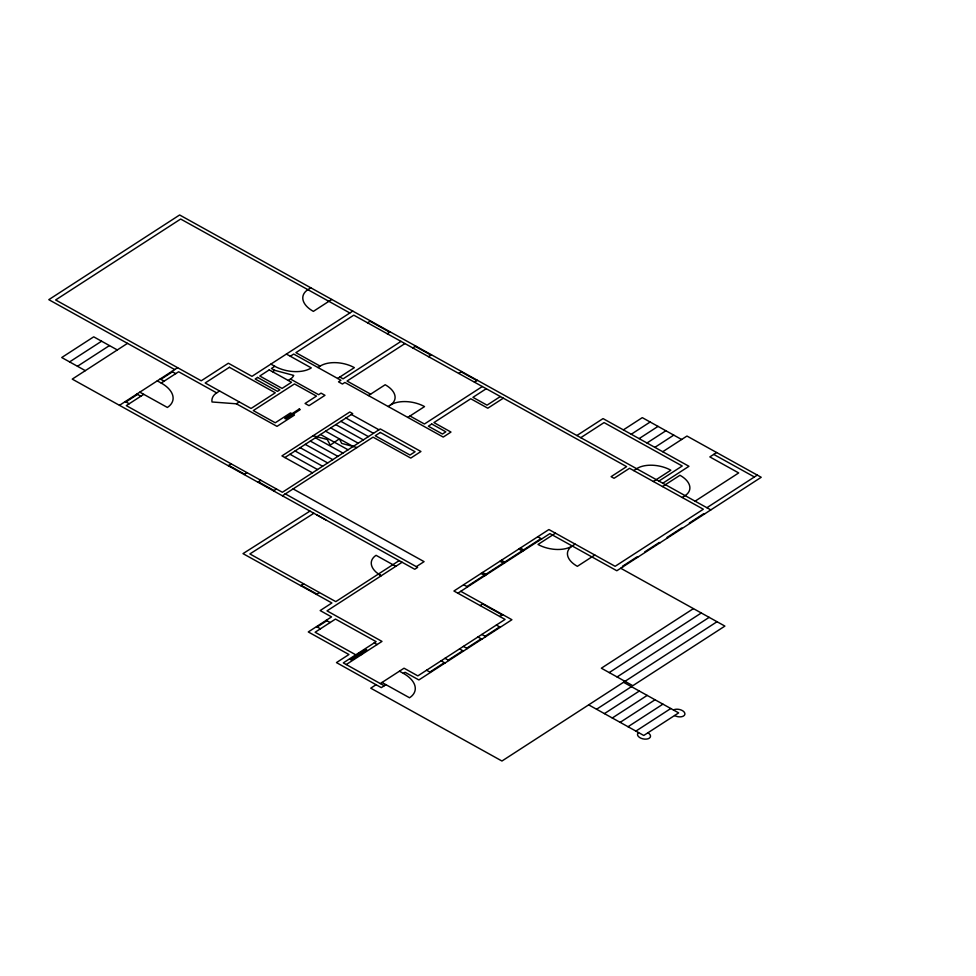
<?xml version="1.0" encoding="UTF-8"?>
<svg xmlns="http://www.w3.org/2000/svg" width="976" height="976" viewBox="0 0 976 976"><rect width="100%" height="100%" fill="white"/><g stroke="black" fill="none" stroke-linecap="round" stroke-linejoin="round"><path stroke-width="1.46" d="M638.56 732.573L637.938 733.147A6.6 3.709 10.9 0 0 641.098 738.283A6.6 3.709 10.9 0 0 649.577 737.99A6.6 3.709 10.9 0 0 647.881 732.793M69.601 361.901L101.577 341.21M77.47 366.281L109.446 345.577M127.49 343.357L72.248 379.115L414.739 569.264L417.643 567.385L285.016 493.734M119.475 405.333L177.62 367.684M125.941 401.929L137.567 394.402M160.833 379.347L172.459 371.819M143.753 394.341L126.307 405.626L282.393 492.282L380.274 428.928L420.937 451.498L410.762 458.086L373.052 437.15L282.442 495.808M157.27 380.86L161.199 383.043L178.645 371.758L216.684 392.877L219.588 390.986M310.795 287.798L307.891 289.677A26.413 14.811 10.9 0 0 313.369 311.368L331.779 299.449M352.763 311.1L251.979 376.346L228.36 363.231L201.227 380.799L55.644 299.961L180.67 219.039L349.859 312.979M286.383 354.068L311.295 367.903A26.413 14.811 10.9 0 1 274.805 366.293L271.413 368.489L274.695 370.307L293.727 375.406A19.813 11.114 10.9 0 1 290.433 379.042L288.249 380.457M290.311 356.252L293.703 354.056L340.917 380.274L338.501 381.848L342.43 384.032L344.857 382.458L443.226 437.077L450.973 432.051L433.93 422.584L470.761 398.757L487.805 408.212L503.311 398.184M272.511 371.722L274.695 370.307M216.684 392.877A24.766 13.884 10.9 0 0 212.012 401.978L236.363 403.796L239.266 401.917M367.562 322.812L370.477 320.933M317.969 367.525L320.152 366.122A24.766 13.884 10.9 0 1 354.361 367.635L337.647 378.456M387.24 333.731L390.144 331.852M401.014 341.38L343.101 378.859L339.819 377.041M404.942 343.564L347.041 381.043L370.648 394.158M228.335 465.772L231.239 463.881M412.811 347.932L415.727 346.053M244.073 474.507L246.977 472.628M368.464 395.561L385.178 384.751A24.766 13.884 10.9 0 1 390.315 405.077L388.143 406.492M428.549 356.679L431.465 354.788M284.894 457.549L352.726 413.641L349.786 411.994L281.942 455.914L312.43 472.835M257.847 482.144L260.751 480.265M273.585 490.891L276.489 489M458.72 373.418L461.624 371.539M407.809 417.411L424.536 406.589A24.766 13.884 10.9 0 0 390.315 405.077M474.458 382.165L477.362 380.274M482.327 386.533L424.426 424.011L409.993 415.996M486.268 388.716L472.933 397.342L487.036 405.162L500.359 396.537M313.882 513.266L249.868 553.941L335.793 601.631L399.16 560.614M300.742 585.685L303.646 583.794M316.48 594.421L319.384 592.542M576.877 435.528L603.046 418.594L688.958 466.296L662.789 483.23M580.757 437.687L604.059 422.596L682.224 465.991L658.922 481.07M402.112 562.249L327.009 610.866L381.994 641.403L346.236 664.546M317.176 626.97L326.862 620.699M623.383 429.879L642.281 417.643L681.626 439.493M416.337 566.653L424.084 561.639L293.093 488.903M631.252 434.247L650.15 422.022M639.121 438.614L658.019 426.39M646.99 442.982L665.888 430.758M654.859 447.362L673.757 435.125M662.728 451.729L686.958 436.04L761.219 477.276L616.82 570.753L549.927 533.604L457.854 593.201M633.717 470.578L636.62 468.7A24.766 13.884 10.9 0 1 670.829 470.212L653.383 481.497M466.894 586.564L484.34 575.279M485.792 574.339L503.238 563.042M504.69 562.103L522.136 550.806M523.587 549.866L541.033 538.581M555.454 533.189L538.008 544.474A24.766 13.884 10.9 0 0 549.793 548.671L552.989 549.183A24.766 13.884 10.9 0 0 572.229 545.987L575.132 544.108M662.509 486.56L679.955 475.275A24.766 13.884 10.9 0 1 685.091 495.613L682.175 497.492M480.155 605.584L483.059 603.705M716.628 452.522L709.845 456.914L738.698 472.933L695.095 501.164M385.923 684.664L381.323 687.641L376.077 684.725L370.746 688.178L501.945 761.024L717.031 621.724M355.789 654.823L315.126 632.241L335.476 619.077L376.138 641.647L343.296 662.899L380.298 683.566L404.04 668.206L417.85 675.88L505.068 619.418L453.925 591.017L548.902 529.541L615.136 566.312L703.33 509.228L629.557 468.273L614.05 478.301L611.098 476.666L626.604 466.626L353.788 315.163L295.887 352.653L320.152 366.122M399.44 671.183L403.369 673.367L405.064 672.269L418.875 679.943L511.912 619.723L460.77 591.322M499.822 616.503L502.738 614.624M594.811 555.027L577.365 566.324A24.766 13.884 10.9 0 1 572.229 545.987M429.855 672.049L444.385 662.643M448.265 660.13L462.807 650.724M466.674 648.21L481.217 638.804M485.096 636.291L499.627 626.885M706.892 507.715L757.291 475.092M693.424 608.621L601.35 668.206L632.826 685.689L724.9 626.092L620.699 568.239M609.219 672.586L701.293 612.989M617.088 676.954L709.162 617.357M596.556 709.247L631.435 686.665M604.425 713.615L639.317 691.032M612.294 717.982L647.186 695.4M620.163 722.35L655.055 699.768M628.032 726.73L662.924 704.147M635.901 731.097L670.793 708.515M309.978 511.095L243 553.624L331.901 602.973L320.165 610.573L331.547 616.893L308.282 631.948L348.944 654.518L336.464 662.594L376.077 684.725M673.452 709.991L674.355 709.576A6.6 3.709 10.9 0 1 683.139 711.077A6.6 3.709 10.9 0 1 683.31 716.152A6.6 3.709 10.9 0 1 674.538 715.542M313.125 435.723L327.289 439.529L330.291 445.129L339.355 438.834L341.685 443.397L357.021 447.533M713.724 454.401L754.387 476.971M710.833 509.899L179.633 214.976L48.8 299.669L174.716 369.575M369.989 321.238L389.668 332.169M415.239 346.37L430.977 355.105M461.148 371.856L476.886 380.591M704.526 513.974L703.867 513.608L689.337 523.026L689.995 523.38M682.236 528.406L681.577 528.04L667.047 537.447L667.706 537.813M659.947 542.827L659.288 542.473L644.758 551.879L645.404 552.245M637.657 557.259L636.999 556.893L622.468 566.3L623.115 566.666M270.877 364.109L274.805 366.293M290.433 379.042L318.627 394.707L321.055 393.133L324.984 395.317L309.002 405.662L305.061 403.478L316.456 396.11L294.484 383.922L253.296 410.579L275.269 422.779L290.531 412.897L292.007 413.714M351.409 414.495L378.944 429.782M345.943 418.021L373.491 433.32M340.856 421.315L368.403 436.614M335.768 424.609L363.316 439.908M537.752 536.751L541.692 538.935M330.681 427.903L358.229 443.202M325.594 431.197L353.141 446.496M292.983 414.263L294.459 415.081L277.013 426.366L236.363 403.796M320.506 434.491L348.054 449.79M520.306 548.048L524.246 550.232M518.854 548.988L522.794 551.172M315.419 437.785L342.966 453.084M310.331 441.079L337.879 456.378M305.244 444.373L332.792 459.672M171.8 371.453L175.741 373.637M300.157 447.667L327.704 462.953M501.408 560.285L505.348 562.469M499.956 561.224L503.897 563.408M117.315 349.945L93.708 336.83L61.732 357.533L85.339 370.648M295.069 450.961L322.605 466.247M160.174 378.981L164.114 381.165M289.982 454.255L317.517 469.541M482.51 572.509L486.451 574.693M481.058 573.449L484.999 575.633M139.824 392.157L167.372 407.443A29.719 16.665 10.9 0 0 161.199 383.043M136.908 394.036L140.849 396.219M463.612 584.746L467.553 586.93M125.282 401.563L129.222 403.747M482.571 604.01L502.25 614.941M623.566 682.297L678.662 712.883L643.77 735.465L588.687 704.879M228.823 465.454L244.561 474.19M258.335 481.839L274.073 490.574M316.541 514.73L325.716 519.83M395.841 566.312L376.077 555.332A24.888 13.957 10.9 0 0 376.614 572.607L381.238 575.767L378.285 574.132M496.357 625.067L500.285 627.251M481.815 634.473L485.743 636.657M477.935 636.986L481.876 639.17M463.405 646.393L467.333 648.576M459.525 648.906L463.454 651.09M444.983 658.312L448.923 660.496M441.103 660.825L445.044 663.009M301.218 585.368L316.968 594.103M426.573 670.231L430.501 672.415M374.198 642.903L377.151 644.538M326.216 620.333L330.144 622.517M316.517 626.616L320.457 628.8M358.692 652.932L361.645 654.579M381.994 682.48L409.542 697.767A29.719 16.665 10.9 0 0 403.369 673.367M380.298 683.566L384.239 685.75M229.397 367.293L205.167 382.982L251.064 408.468L275.293 392.791L229.397 367.293M257.603 377.431L255.175 378.993L277.477 391.376L279.905 389.802L257.603 377.431M269.23 369.904L259.787 376.016L282.076 388.399L291.531 382.275L269.23 369.904M299.278 409.005L284.736 418.411L285.724 418.96L300.254 409.554L299.278 409.005M380.323 432.453L375.235 435.747L409.993 455.036L415.081 451.742L380.323 432.453M431.746 423.999L428.354 426.195L442.457 434.027L445.849 431.831L431.746 423.999M365.768 649.443L350.262 659.471L351.409 660.118L366.915 650.077L365.768 649.443"/></g></svg>
